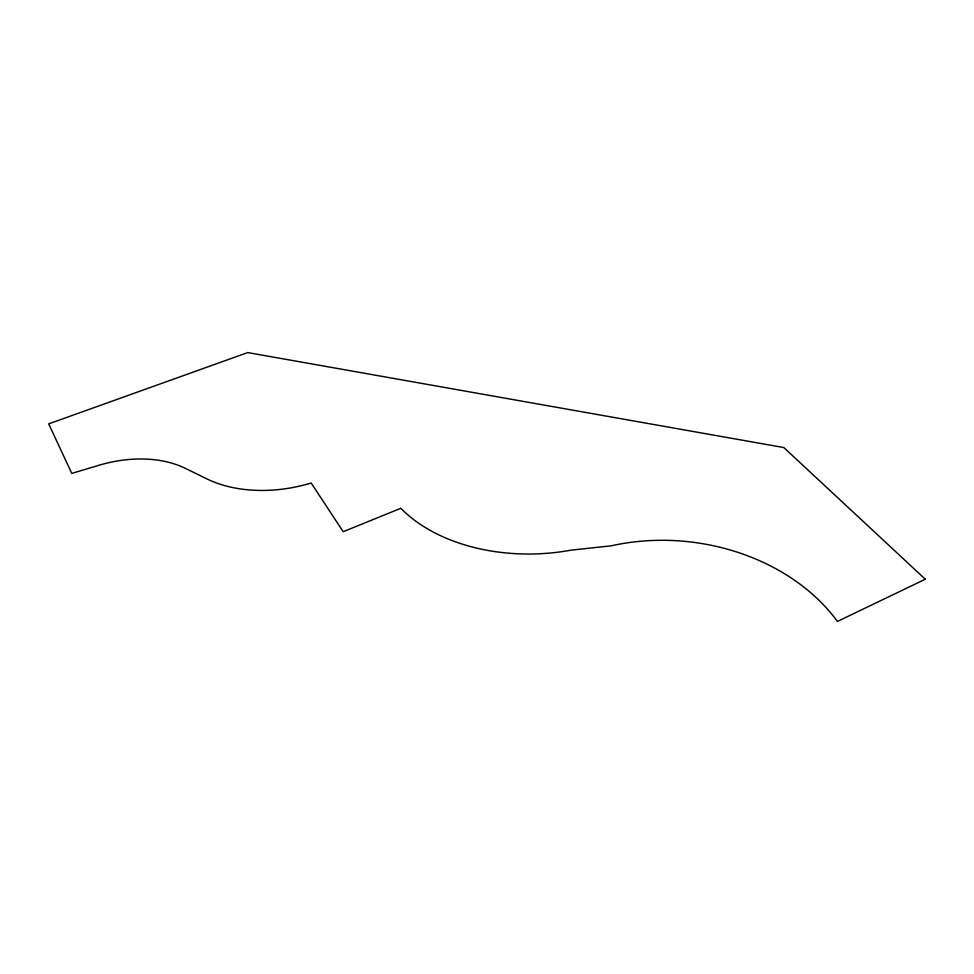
<?xml version="1.0" encoding="UTF-8"?>
<svg xmlns="http://www.w3.org/2000/svg" width="974" height="974" viewBox="0 0 974 974"><rect width="100%" height="100%" fill="white"/><g stroke="black" fill="none" stroke-linecap="round" stroke-linejoin="round"><path stroke-width="1.46" d="M925.3 579.226L837.433 621.424A191.16 148.949 6.9 0 0 611.246 545.817L570.618 550.213A157.995 105.667 -2.4 0 1 400.838 508.282L343.201 531.707L311.156 482.994A108.82 69.324 -10.8 0 1 207.194 479.038L185.036 468.214A101.466 66.67 -17.5 0 0 98.922 465.28L71.784 473.413L48.7 423.873L247.725 352.576L783.814 447.553L925.3 579.226"/></g></svg>
